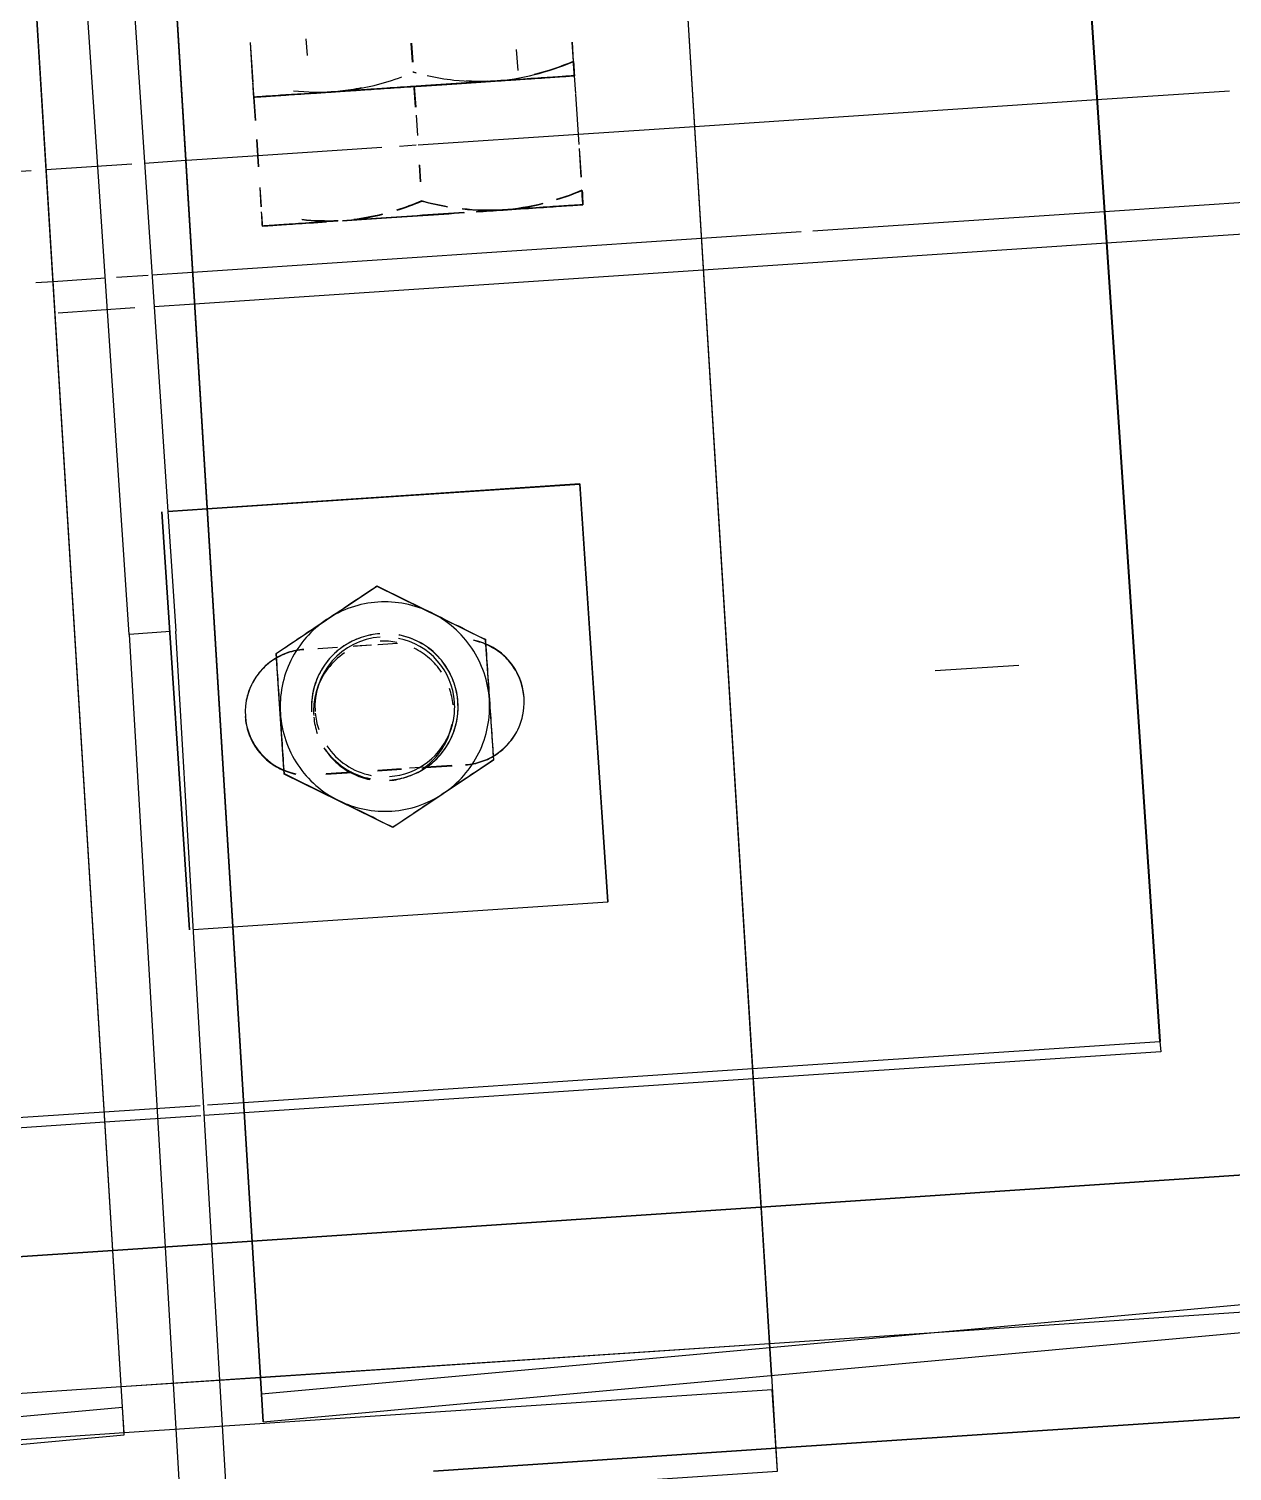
# Model space of a CAD drawing. Header units: metres. Extents: x -354 to -91, y 3 to 562.
# Drawn here: x -220.0401 to -219.8679, y 544.6855 to 544.892 of the extents above; entities that cross this region are included whole.
import ezdxf

# ---------------------------------------------------------------- set-up
doc = ezdxf.new("R2010")
doc.units = ezdxf.units.M
doc.layers.add('A-GENM', color=7, linetype='Continuous', lineweight=25)

# ---------------------------------------------------------------- blocks, each defined once
blk = doc.blocks.new('T2DPAA-T2D-C3S-RW-M2D-100010_dwg-40802999-DRG-2873034 - CONSTRUCTION SEQUENCE STAGE A8')
at = {"color": 254, "lineweight": 25, "true_color": 0xd0d0d0}
for p, q in [((61.89995, -634.53399), (61.90075, -634.53636)), ((61.90075, -634.53636), (61.90317, -634.54349)), ((61.90367, -634.54497), (61.90512, -634.54927)), ((61.9053, -634.5498), (61.90716, -634.55531)), ((61.90716, -634.55531), (61.93057, -634.62446)), ((61.93057, -634.62446), (61.93516, -634.63802)), ((61.93569, -634.6396), (61.94911, -634.67924)), ((61.94911, -634.67924), (61.95842, -634.70678))]:
    blk.add_line(p, q, dxfattribs=at)
blk = doc.blocks.new('T2DPAA-T2D-PWC-RW-M2D-100010_RoadDesign_rvt-1-DRG-2873034 - CONSTRUCTION SEQUENCE STAGE A8')
at = {"color": 254, "lineweight": 25, "true_color": 0xd0d0d0, "rotation": 75.11694444444437}
blk.add_blockref('T2DPAA-T2D-C3S-RW-M2D-100010_dwg-40802999-DRG-2873034 - CONSTRUCTION SEQUENCE STAGE A8', (-1722.33704, 648.01046), dxfattribs=at)
blk = doc.blocks.new('T2D Feature Wall Adaptive V6 - 1_320 Slope-67395140-DRG-2873034 - CONSTRUCTION SEQUENCE STAGE A8')
at = {"layer": 'A-GENM', "color": 253, "true_color": 0xa3a3a3}
for p, q in [((0.01, -0.87831), (0.01, -0.87533)), ((-0.01057, -0.89183), (-0.01057, -0.8808)), ((0.01, -0.89278), (0.01, -0.88048)), ((-0.01057, -0.90039), (-0.01057, -0.89459)), ((0.01, -0.9005), (0.01, -0.89459)), ((-0.01057, -0.97339), (-0.01057, -0.90039)), ((0.01, -0.91084), (0.01, -0.90067)), ((0.01, -0.92862), (0.01, -0.91084)), ((0.01, -0.93355), (0.01, -0.93117)), ((0.01, -0.95684), (0.01, -0.93386)), ((0.01, -0.97349), (0.01, -0.95684)), ((-0.01057, -1.03124), (-0.01057, -0.97339)), ((0.01, -1.03124), (0.01, -0.97349)), ((-0.01057, -1.1239), (-0.01057, -1.03124)), ((0.01, -1.05026), (0.01, -1.03124))]:
    blk.add_line(p, q, dxfattribs=at)
blk = doc.blocks.new('Adaptive point Fascia Panel Bracket - Type T04-V3-DRG-2873034 - CONSTRUCTION SEQUENCE STAGE A8')
at = {"layer": 'A-GENM', "color": 253, "true_color": 0xa3a3a3}
for p, q in [((-1093.15285, 544.89057), (-1093.15269, 544.88818)), ((-1093.16085, 544.89003), (-1093.16047, 544.88434)), ((-1093.16081, 544.89004), (-1093.16044, 544.88434)), ((-1093.13781, 544.88994), (-1093.13763, 544.88721)), ((-1093.13774, 544.88995), (-1093.13756, 544.88723)), ((-1093.12248, 544.88603), (-1093.12268, 544.88904)), ((-1093.11475, 544.89009), (-1093.11457, 544.88733)), ((-1093.11453, 544.88732), (-1093.11472, 544.8901)), ((-1093.13707, 544.88375), (-1093.11439, 544.88527)), ((-1093.12679, 544.88445), (-1093.12986, 544.88425)), ((-1093.12441, 544.88461), (-1093.12676, 544.88446)), ((-1093.11443, 544.88528), (-1093.12239, 544.88475)), ((-1093.11439, 544.88527), (-1093.11443, 544.88528)), ((-1093.11443, 544.88527), (-1093.11426, 544.88271)), ((-1093.11422, 544.88272), (-1093.11439, 544.88527)), ((-1093.16029, 544.88221), (-1093.13733, 544.88374)), ((-1093.15233, 544.88275), (-1093.16029, 544.88222)), ((-1093.14796, 544.88304), (-1093.15031, 544.88289)), ((-1093.14486, 544.88325), (-1093.14793, 544.88305)), ((-1093.14125, 544.88349), (-1093.14483, 544.88325)), ((-1093.1374, 544.88375), (-1093.14122, 544.88349)), ((-1093.13707, 544.88377), (-1093.1374, 544.88375)), ((-1093.13738, 544.88352), (-1093.1372, 544.88078)), ((-1093.13733, 544.88374), (-1093.13707, 544.88375)), ((-1093.13733, 544.88374), (-1093.13713, 544.88079)), ((-1093.13351, 544.88401), (-1093.13707, 544.88377)), ((-1093.1299, 544.88425), (-1093.13347, 544.88401)), ((-1093.11426, 544.88266), (-1093.11377, 544.87545)), ((-1093.11374, 544.87545), (-1093.11422, 544.88266)), ((-1093.16033, 544.88222), (-1093.16029, 544.88221)), ((-1093.16033, 544.88221), (-1093.1601, 544.87885)), ((-1093.16029, 544.88221), (-1093.16007, 544.87885)), ((-1093.13705, 544.87965), (-1093.13686, 544.87674)), ((-1093.15992, 544.87614), (-1093.15966, 544.87221)), ((-1093.15989, 544.87615), (-1093.15963, 544.87222)), ((-1093.11373, 544.87485), (-1093.11346, 544.87076)), ((-1093.11343, 544.87077), (-1093.1137, 544.87485)), ((-1093.13665, 544.87251), (-1093.13649, 544.8701)), ((-1093.13658, 544.87248), (-1093.13642, 544.87009)), ((-1093.15946, 544.86925), (-1093.15928, 544.86649)), ((-1093.15943, 544.86926), (-1093.15925, 544.8665)), ((-1093.11362, 544.82682), (-1093.16699, 544.82327)), ((-1093.16699, 544.82326), (-1093.11362, 544.82681)), ((-1093.10962, 544.76696), (-1093.11362, 544.82682)), ((-1093.11362, 544.82682), (-1093.11362, 544.82681)), ((-1093.11362, 544.82681), (-1093.10963, 544.76696)), ((-1093.17349, 544.82282), (-1093.17348, 544.82283)), ((-1093.1695, 544.76297), (-1093.17349, 544.82282)), ((-1093.17348, 544.82283), (-1093.16949, 544.76297)), ((-1093.16699, 544.82327), (-1093.17262, 544.82289)), ((-1093.17262, 544.82288), (-1093.16699, 544.82326)), ((-1093.1571, 544.80254), (-1093.14271, 544.81218)), ((-1093.14271, 544.81218), (-1093.14269, 544.81221)), ((-1093.14271, 544.81218), (-1093.12716, 544.80453)), ((-1093.14591, 544.80362), (-1093.14346, 544.80378)), ((-1093.13975, 544.80398), (-1093.14254, 544.80379)), ((-1093.1425, 544.80384), (-1093.13974, 544.80403)), ((-1093.12715, 544.80457), (-1093.12716, 544.80453)), ((-1093.12716, 544.80453), (-1093.12601, 544.78725)), ((-1093.1571, 544.80254), (-1093.15708, 544.80257)), ((-1093.15594, 544.78526), (-1093.1571, 544.80254)), ((-1093.15112, 544.80327), (-1093.1483, 544.80346)), ((-1093.14831, 544.8034), (-1093.15107, 544.80322)), ((-1093.14353, 544.80372), (-1093.14609, 544.80355)), ((-1093.06275, 544.80009), (-1093.05078, 544.80089)), ((-1093.15103, 544.79809), (-1093.15123, 544.79751)), ((-1093.13227, 544.79112), (-1093.13208, 544.7917)), ((-1093.12601, 544.78725), (-1093.1404, 544.77761)), ((-1093.12601, 544.78725), (-1093.126, 544.78729)), ((-1093.15594, 544.78526), (-1093.15593, 544.78529)), ((-1093.1404, 544.77761), (-1093.15594, 544.78526)), ((-1093.14999, 544.78525), (-1093.14619, 544.78551)), ((-1093.1463, 544.78555), (-1093.14994, 544.78531)), ((-1093.14258, 544.78575), (-1093.13915, 544.78598)), ((-1093.13922, 544.78602), (-1093.14256, 544.7858)), ((-1093.13561, 544.78626), (-1093.138, 544.7861)), ((-1093.13571, 544.78621), (-1093.13191, 544.78646)), ((-1093.13196, 544.7865), (-1093.13561, 544.78626)), ((-1093.1404, 544.77761), (-1093.14039, 544.77765)), ((-1093.16332, 544.76338), (-1093.10962, 544.76696)), ((-1093.10963, 544.76695), (-1093.16332, 544.76337)), ((-1093.10963, 544.76695), (-1093.10962, 544.76696)), ((-1093.16949, 544.76296), (-1093.16949, 544.76297)), ((-1093.16896, 544.763), (-1093.16332, 544.76338)), ((-1093.16332, 544.76337), (-1093.16896, 544.76299)), ((-1093.08771, 544.72331), (-1092.89211, 544.73635)), ((-1093.0877, 544.72326), (-1092.89213, 544.7363)), ((-1093.16056, 544.71845), (-1093.08771, 544.72331)), ((-1093.16056, 544.7184), (-1093.0877, 544.72326)), ((-1093.21142, 544.71501), (-1093.18049, 544.71707)), ((-1093.2114, 544.71506), (-1093.18049, 544.71712)), ((-1093.18049, 544.71712), (-1093.16056, 544.71845)), ((-1093.18049, 544.71707), (-1093.16056, 544.7184))]:
    blk.add_line(p, q, dxfattribs=at)
for centre, major_axis, ratio, start_param, end_param in [((-1093.13736, 544.88374), (0.01497, 0.001), 0.000366, 4.732283, 5.760877), ((-1093.13736, 544.88374), (0.02295, 0.00153), 0.000366, 4.72535, 5.237278), ((-1093.13736, 544.88374), (0.01497, 0.001), 0.000366, 4.732283, 5.499078), ((-1093.13736, 544.88374), (0.01497, 0.001), 0.000366, 0.786689, 1.045612), ((-1093.13736, 544.88374), (0.01497, 0.001), 0.000366, 0.786689, 1.045612), ((-1093.13736, 544.88374), (0.02295, 0.00153), 0.000366, 1.090052, 1.235125), ((-1093.13736, 544.88374), (0.01497, 0.001), 0.000366, 0.524889, 0.783631), ((-1093.13736, 544.88374), (0.01497, 0.001), 0.000366, 0.524889, 0.783631), ((-1093.13736, 544.88374), (0.01497, 0.001), 0.000366, 5.499078, 5.760877), ((-1093.13736, 544.88374), (0.02295, 0.00153), 0.000366, 5.237278, 5.499078), ((-1093.13736, 544.88374), (0.01497, 0.001), 0.000366, 0.26309, 0.524889), ((-1093.13736, 544.88374), (0.01497, 0.001), 0.000366, 0.26309, 0.524889), ((-1093.13736, 544.88374), (0.01497, 0.001), 0.000366, 5.760877, 6.022676), ((-1093.13736, 544.88374), (0.01497, 0.001), 0.000366, 5.760877, 6.022676), ((-1093.13736, 544.88374), (0.01497, 0.001), 0.000366, 0.00129, 0.26309), ((-1093.13736, 544.88374), (0.01497, 0.001), 0.000366, 0.00129, 0.26309), ((-1093.13736, 544.88374), (0.01497, 0.001), 0.000366, 6.022676, 6.283185), ((-1093.13736, 544.88374), (0.01497, 0.001), 0.000366, 6.022676, 6.283185), ((-1093.13736, 544.88374), (0.02295, 0.00153), 0.000366, 0.524889, 0.786689), ((-1093.13736, 544.88374), (0.02295, 0.00153), 0.000366, 5.499078, 5.760877), ((-1093.13736, 544.88374), (0.02295, 0.00153), 0.000366, 0.00129, 0.524889), ((-1093.13736, 544.88374), (0.02295, 0.00153), 0.000366, 5.760877, 6.282552), ((-1093.13736, 544.88374), (0.02295, 0.00153), 0.000366, 2.881084, 3.142226), ((-1093.13736, 544.88374), (0.02295, 0.00153), 0.000366, 3.142883, 3.404682), ((-1093.13736, 544.88374), (0.02295, 0.00153), 0.000366, 2.619284, 2.881084), ((-1093.13736, 544.88374), (0.02295, 0.00153), 0.000366, 3.404682, 3.666482), ((-1093.13736, 544.88374), (0.02295, 0.00153), 0.000366, 2.357485, 2.58296), ((-1093.13736, 544.88374), (0.02295, 0.00153), 0.000366, 3.701043, 3.928281), ((-1093.13736, 544.88374), (0.02295, 0.00153), 0.000366, 3.928281, 4.190081), ((-1093.13736, 544.88374), (0.01497, 0.001), 0.000366, 3.142883, 3.666482), ((-1093.13736, 544.88374), (0.01497, 0.001), 0.000366, 2.881084, 3.141593), ((-1093.13736, 544.88374), (0.01497, 0.001), 0.000366, 2.881084, 3.141593), ((-1093.13736, 544.88374), (0.01497, 0.001), 0.000366, 3.142883, 3.404682), ((-1093.13736, 544.88374), (0.01497, 0.001), 0.000366, 2.619284, 2.881084), ((-1093.13736, 544.88374), (0.01497, 0.001), 0.000366, 2.619284, 2.881084), ((-1093.13736, 544.88374), (0.01497, 0.001), 0.000366, 3.404682, 3.666482), ((-1093.13736, 544.88374), (0.01497, 0.001), 0.000366, 2.357485, 2.617115), ((-1093.13736, 544.88374), (0.01497, 0.001), 0.000366, 2.357485, 2.617115), ((-1093.13736, 544.88374), (0.01497, 0.001), 0.000366, 3.666482, 3.928281), ((-1093.13736, 544.88374), (0.01497, 0.001), 0.000366, 3.666482, 3.928281), ((-1093.13736, 544.88374), (0.02295, 0.00153), 0.000366, 4.190081, 4.45188), ((-1093.13736, 544.88374), (0.02295, 0.00153), 0.000366, 1.906372, 2.051603), ((-1093.13736, 544.88374), (0.01497, 0.001), 0.000366, 3.928281, 4.713679), ((-1093.13736, 544.88374), (0.01497, 0.001), 0.000366, 2.095685, 2.355132), ((-1093.13736, 544.88374), (0.01497, 0.001), 0.000366, 2.095685, 2.355132), ((-1093.13736, 544.88374), (0.01497, 0.001), 0.000366, 3.928281, 4.190081), ((-1093.13736, 544.88374), (0.01497, 0.001), 0.000366, 1.833886, 2.093212), ((-1093.13736, 544.88374), (0.01497, 0.001), 0.000366, 1.833886, 2.093212), ((-1093.13736, 544.88374), (0.01497, 0.001), 0.000366, 4.190081, 4.45188), ((-1093.13736, 544.88374), (0.02295, 0.00153), 0.000366, 4.45188, 4.713679), ((-1093.13736, 544.88374), (0.02295, 0.00153), 0.000366, 1.572087, 1.740687), ((-1093.13736, 544.88374), (0.01497, 0.001), 0.000366, 1.572087, 1.831316), ((-1093.13736, 544.88374), (0.01497, 0.001), 0.000366, 1.572087, 1.831316), ((-1093.13736, 544.88374), (0.01497, 0.001), 0.000366, 4.45188, 4.713679), ((-1093.13736, 544.88374), (0.02295, 0.00153), 0.000366, 1.557761, 1.572087), ((-1093.13736, 544.88374), (0.01497, 0.001), 0.000366, 1.55083, 1.572087), ((-1093.13736, 544.88374), (0.01497, 0.001), 0.000366, 1.55083, 1.572087), ((-1093.13736, 544.88374), (0.01497, 0.001), 0.000366, 4.713679, 4.732283), ((-1093.13736, 544.88374), (0.01497, 0.001), 0.000366, 4.713679, 4.732283), ((-1093.13736, 544.88374), (0.02295, 0.00153), 0.000366, 4.713679, 4.72535), ((-1093.13736, 544.88374), (0.02295, 0.00153), 0.000366, 1.400885, 1.557761), ((-1093.13736, 544.88374), (0.01497, 0.001), 0.000366, 1.310287, 1.55083), ((-1093.13736, 544.88374), (0.01497, 0.001), 0.000366, 1.310287, 1.55083), ((-1093.13736, 544.88374), (0.01497, 0.001), 0.000366, 1.048488, 1.307532), ((-1093.13736, 544.88374), (0.01497, 0.001), 0.000366, 1.048488, 1.307532), ((-1093.13613, 544.86528), (0.02295, 0.00153), 0.000366, 5.052219, 5.237278), ((-1093.13613, 544.86528), (0.02295, 0.00153), 0.000366, 1.048488, 1.228702), ((-1093.13613, 544.86528), (0.02295, 0.00153), 0.000366, 0.786689, 1.048488), ((-1093.13613, 544.86528), (0.02295, 0.00153), 0.000366, 5.237278, 5.499078), ((-1093.13613, 544.86528), (0.02295, 0.00153), 0.000366, 0.524889, 0.786689), ((-1093.13613, 544.86528), (0.02295, 0.00153), 0.000366, 5.499078, 5.760877), ((-1093.13613, 544.86528), (0.02295, 0.00153), 0.000366, 0.26309, 0.524889), ((-1093.13613, 544.86528), (0.02295, 0.00153), 0.000366, 5.760877, 6.022676), ((-1093.13613, 544.86528), (0.02295, 0.00153), 0.000366, 0.00129, 0.26309), ((-1093.13613, 544.86528), (0.02295, 0.00153), 0.000366, 6.022676, 6.282552), ((-1093.13613, 544.86528), (0.02295, 0.00153), 0.000366, 2.881084, 3.142226), ((-1093.13613, 544.86528), (0.02295, 0.00153), 0.000366, 3.142883, 3.404682), ((-1093.13613, 544.86528), (0.02295, 0.00153), 0.000366, 2.619284, 2.881084), ((-1093.13613, 544.86528), (0.02295, 0.00153), 0.000366, 3.404682, 3.666482), ((-1093.13613, 544.86528), (0.02295, 0.00153), 0.000366, 2.357485, 2.619284), ((-1093.13613, 544.86528), (0.02295, 0.00153), 0.000366, 3.666482, 3.928281), ((-1093.13613, 544.86528), (0.02295, 0.00153), 0.000366, 2.196896, 2.357485), ((-1093.13613, 544.86528), (0.02295, 0.00153), 0.000366, 3.928281, 4.069786), ((-1093.13613, 544.86528), (0.02295, 0.00153), 0.000366, 1.833886, 2.095685), ((-1093.13613, 544.86528), (0.02295, 0.00153), 0.000366, 4.190081, 4.45188), ((-1093.13613, 544.86528), (0.02295, 0.00153), 0.000366, 1.572087, 1.833886), ((-1093.13613, 544.86528), (0.02295, 0.00153), 0.000366, 4.45188, 4.713679), ((-1093.13613, 544.86528), (0.02295, 0.00153), 0.000366, 1.310287, 1.572087), ((-1093.13613, 544.86528), (0.02295, 0.00153), 0.000366, 4.713679, 4.975479), ((-1093.14154, 544.79494), (-0.01421, 0.00479), 0.999994, 4.842187, 5.103986), ((-1093.14154, 544.79494), (-0.01421, 0.00479), 0.999994, 5.365785, 5.627584), ((-1093.14154, 544.79494), (-0.01421, 0.00479), 0.999994, 5.103987, 5.365787), ((-1093.14154, 544.79494), (-0.01421, 0.00479), 0.999994, 4.58039, 4.842189), ((-1093.14154, 544.79494), (-0.01421, 0.00479), 0.999994, 4.318589, 4.580388), ((-1093.14154, 544.79494), (-0.01421, 0.00479), 0.999994, 5.627584, 5.889384), ((-1093.14154, 544.79494), (-0.01421, 0.00479), 0.999994, 4.056791, 4.31859), ((-1093.14154, 544.79494), (-0.01421, 0.00479), 0.999994, 5.889384, 6.151183), ((-1093.14155, 544.7949), (-0.00948, 0.00319), 0.999994, 5.103987, 6.674783), ((-1093.14155, 544.7949), (-0.00995, 0.00335), 0.999994, 5.103985, 5.627583), ((-1093.14156, 544.79489), (-0.00995, 0.00335), 0.999994, 5.365787, 5.627241), ((-1093.14156, 544.79489), (-0.00995, 0.00335), 0.999994, 5.103985, 5.365469), ((-1093.14175, 544.79431), (-0.00948, 0.00319), 0.999994, 4.842189, 5.083503), ((-1093.14155, 544.7949), (-0.00948, 0.00319), 0.999994, 3.53319, 4.841633), ((-1093.14155, 544.7949), (-0.00995, 0.00335), 0.999994, 4.318588, 4.84166), ((-1093.14156, 544.79489), (-0.00995, 0.00335), 0.999994, 4.580387, 4.841533), ((-1093.14156, 544.79489), (-0.00995, 0.00335), 0.999994, 4.318589, 4.580388), ((-1093.1306, 544.79557), (-0.00853, 0.00287), 0.999994, 4.580389, 4.842188), ((-1093.13058, 544.79562), (-0.00853, 0.00287), 0.999994, 2.22419, 4.842184), ((-1093.15253, 544.79415), (-0.00853, 0.00287), 0.999994, 5.365787, 7.983781), ((-1093.15255, 544.7941), (-0.00853, 0.00287), 0.999994, 5.365785, 5.627584), ((-1093.15255, 544.7941), (-0.00853, 0.00287), 0.999994, 5.103986, 5.365785), ((-1093.15253, 544.79415), (-0.00853, 0.00287), 0.999994, 5.10399, 5.36579), ((-1093.14155, 544.7949), (-0.00995, 0.00335), 0.999994, 5.889385, 6.674783), ((-1093.14175, 544.79431), (-0.00948, 0.00319), 0.999994, 5.627586, 6.283185), ((-1093.14156, 544.79489), (-0.00995, 0.00335), 0.999994, 5.889383, 6.151182), ((-1093.14155, 544.7949), (-0.00995, 0.00335), 0.999994, 5.627586, 5.889385), ((-1093.14156, 544.79489), (-0.00995, 0.00335), 0.999994, 5.627584, 5.889383), ((-1093.14175, 544.79431), (-0.00948, 0.00319), 0.999994, 4.318589, 4.580389), ((-1093.14175, 544.79431), (-0.00948, 0.00319), 0.999994, 4.056791, 4.31859), ((-1093.14155, 544.7949), (-0.00995, 0.00335), 0.999994, 4.056789, 4.318589), ((-1093.14156, 544.79489), (-0.00995, 0.00335), 0.999994, 4.056788, 4.318587), ((-1093.14154, 544.79494), (-0.01421, 0.00479), 0.999994, 3.794989, 4.056789), ((-1093.1306, 544.79557), (-0.00853, 0.00287), 0.999994, 4.318589, 4.580388), ((-1093.1306, 544.79557), (-0.00853, 0.00287), 0.999994, 4.056788, 4.318588), ((-1093.15255, 544.7941), (-0.00853, 0.00287), 0.999994, 5.889384, 6.151184), ((-1093.15255, 544.7941), (-0.00853, 0.00287), 0.999994, 5.627583, 5.889383), ((-1093.14154, 544.79494), (-0.01421, 0.00479), 0.999994, 6.151182, 6.412981), ((-1093.14155, 544.7949), (-0.00995, 0.00335), 0.999994, 3.53319, 4.056788), ((-1093.14156, 544.79489), (-0.00995, 0.00335), 0.999994, 3.796013, 4.056788), ((-1093.14154, 544.79494), (-0.01421, 0.00479), 0.999994, 3.533191, 3.79499), ((-1093.1306, 544.79557), (-0.00853, 0.00287), 0.999994, 3.794988, 4.056787), ((-1093.15255, 544.7941), (-0.00853, 0.00287), 0.999994, 6.151184, 6.283184), ((-1093.14154, 544.79494), (-0.01421, 0.00479), 0.999994, 0.129797, 0.391596), ((-1093.14156, 544.79489), (-0.00995, 0.00335), 0.999994, 6.283184, 6.412982), ((-1093.14156, 544.79489), (-0.00995, 0.00335), 0.999994, 6.151184, 6.283185), ((-1093.14156, 544.79489), (-0.00995, 0.00335), 0.999994, 3.534127, 3.79499), ((-1093.1306, 544.79557), (-0.00853, 0.00287), 0.999994, 3.53319, 3.794989), ((-1093.15255, 544.7941), (-0.00853, 0.00287), 0.999994, 0.000001, 0.129799), ((-1093.14156, 544.79489), (-0.00995, 0.00335), 0.999994, 0.129796, 0.390675), ((-1093.14175, 544.79431), (-0.00948, 0.00319), 0.999994, 0.129799, 0.391598), ((-1093.14175, 544.79431), (-0.00948, 0.00319), 0.999994, 0.000001, 0.129799), ((-1093.14155, 544.7949), (-0.00995, 0.00335), 0.999994, 1.962395, 3.533191), ((-1093.14175, 544.79431), (-0.00948, 0.00319), 0.999994, 3.555808, 3.79499), ((-1093.14155, 544.7949), (-0.00948, 0.00319), 0.999994, 3.271387, 3.533187), ((-1093.14156, 544.79489), (-0.00995, 0.00335), 0.999994, 3.27231, 3.533189), ((-1093.14154, 544.79494), (-0.01421, 0.00479), 0.999994, 3.271392, 3.533192), ((-1093.15255, 544.7941), (-0.00853, 0.00287), 0.999994, 0.391597, 0.653396), ((-1093.14154, 544.79494), (-0.01421, 0.00479), 0.999994, 0.391598, 0.653397), ((-1093.14175, 544.79431), (-0.00948, 0.00319), 0.999994, 0.412989, 0.653397), ((-1093.14155, 544.7949), (-0.00948, 0.00319), 0.999994, 0.413127, 0.653399), ((-1093.1306, 544.79557), (-0.00853, 0.00287), 0.999994, 3.141593, 3.271392), ((-1093.14155, 544.7949), (-0.00948, 0.00319), 0.999994, 1.962394, 3.141592), ((-1093.14175, 544.79431), (-0.00948, 0.00319), 0.999994, 3.14159, 3.271388), ((-1093.14156, 544.79489), (-0.00995, 0.00335), 0.999994, 3.009592, 3.141593), ((-1093.14155, 544.7949), (-0.00948, 0.00319), 0.999994, 3.14159, 3.271389), ((-1093.14156, 544.79489), (-0.00995, 0.00335), 0.999994, 3.141593, 3.271391), ((-1093.14154, 544.79494), (-0.01421, 0.00479), 0.999994, 3.009594, 3.271393), ((-1093.1306, 544.79557), (-0.00853, 0.00287), 0.999994, 2.74779, 3.00959), ((-1093.1306, 544.79557), (-0.00853, 0.00287), 0.999994, 3.009593, 3.141594), ((-1093.15255, 544.7941), (-0.00853, 0.00287), 0.999994, 0.653397, 0.915196), ((-1093.14154, 544.79494), (-0.01421, 0.00479), 0.999994, 0.653396, 0.915196), ((-1093.14155, 544.7949), (-0.00948, 0.00319), 0.999994, 0.915199, 1.700597), ((-1093.14175, 544.79431), (-0.00948, 0.00319), 0.999994, 2.747791, 3.00959), ((-1093.14156, 544.79489), (-0.00995, 0.00335), 0.999994, 2.747792, 3.009592), ((-1093.14175, 544.79431), (-0.00948, 0.00319), 0.999994, 3.00959, 3.141591), ((-1093.1306, 544.79557), (-0.00853, 0.00287), 0.999994, 2.485993, 2.747793), ((-1093.15255, 544.7941), (-0.00853, 0.00287), 0.999994, 0.915194, 1.176994), ((-1093.15255, 544.7941), (-0.00853, 0.00287), 0.999994, 1.176994, 1.438794), ((-1093.14155, 544.7949), (-0.00995, 0.00335), 0.999994, 0.915198, 1.700596), ((-1093.14156, 544.79489), (-0.00995, 0.00335), 0.999994, 0.915197, 1.176996), ((-1093.14175, 544.79431), (-0.00948, 0.00319), 0.999994, 0.915194, 1.176994), ((-1093.14175, 544.79431), (-0.00948, 0.00319), 0.999994, 2.485991, 2.74779), ((-1093.14156, 544.79489), (-0.00995, 0.00335), 0.999994, 2.485993, 2.747793), ((-1093.14154, 544.79494), (-0.01421, 0.00479), 0.999994, 2.747794, 3.009593), ((-1093.1306, 544.79557), (-0.00853, 0.00287), 0.999994, 2.224193, 2.485992), ((-1093.15255, 544.7941), (-0.00853, 0.00287), 0.999994, 1.438796, 1.700595), ((-1093.14154, 544.79494), (-0.01421, 0.00479), 0.999994, 0.915195, 1.176995), ((-1093.14156, 544.79489), (-0.00995, 0.00335), 0.999994, 1.176994, 1.438794), ((-1093.14175, 544.79431), (-0.00948, 0.00319), 0.999994, 1.176994, 1.438794), ((-1093.14156, 544.79489), (-0.00995, 0.00335), 0.999994, 1.439124, 1.700597), ((-1093.14175, 544.79431), (-0.00948, 0.00319), 0.999994, 1.438795, 1.699839), ((-1093.14156, 544.79489), (-0.00995, 0.00335), 0.999994, 2.22454, 2.485994), ((-1093.1306, 544.79557), (-0.00853, 0.00287), 0.999994, 1.962395, 2.224194), ((-1093.13058, 544.79562), (-0.00853, 0.00287), 0.999994, 1.962396, 2.224196), ((-1093.14154, 544.79494), (-0.01421, 0.00479), 0.999994, 1.176996, 1.438795), ((-1093.14156, 544.79489), (-0.00995, 0.00335), 0.999994, 1.96271, 2.224194), ((-1093.14175, 544.79431), (-0.00948, 0.00319), 0.999994, 1.985837, 2.224193), ((-1093.14154, 544.79494), (-0.01421, 0.00479), 0.999994, 2.485994, 2.747794), ((-1093.14154, 544.79494), (-0.01421, 0.00479), 0.999994, 1.438794, 1.700593), ((-1093.14154, 544.79494), (-0.01421, 0.00479), 0.999994, 2.224193, 2.485993), ((-1093.14154, 544.79494), (-0.01421, 0.00479), 0.999994, 1.700595, 1.962394), ((-1093.14154, 544.79494), (-0.01421, 0.00479), 0.999994, 1.962394, 2.224194)]:
    blk.add_ellipse(centre, major_axis=major_axis, ratio=ratio, start_param=start_param, end_param=end_param, dxfattribs=at)
for points in [[(-1093.11457, 544.88733), (-1093.11642, 544.88654), (-1093.11829, 544.88591), (-1093.12018, 544.88544)], [(-1093.12014, 544.88543), (-1093.11825, 544.8859), (-1093.11638, 544.88653), (-1093.11453, 544.88732)], [(-1093.11446, 544.88582), (-1093.11448, 544.88616), (-1093.11452, 544.88666), (-1093.11457, 544.88733)], [(-1093.11453, 544.88732), (-1093.11449, 544.88666), (-1093.11446, 544.88616), (-1093.11444, 544.88582)], [(-1093.14308, 544.8839), (-1093.14174, 544.88423), (-1093.14042, 544.88464), (-1093.1391, 544.88513)], [(-1093.13707, 544.88567), (-1093.13722, 544.88571), (-1093.13738, 544.88576), (-1093.13753, 544.8858)], [(-1093.13746, 544.88578), (-1093.13733, 544.88575), (-1093.1372, 544.88571), (-1093.13707, 544.88568)], [(-1093.1355, 544.8853), (-1093.13421, 544.88502), (-1093.13293, 544.8848), (-1093.13165, 544.88466)], [(-1093.13165, 544.88466), (-1093.12972, 544.88445), (-1093.12779, 544.8844), (-1093.12586, 544.8845)], [(-1093.12681, 544.88448), (-1093.12784, 544.88445), (-1093.12886, 544.88446), (-1093.12989, 544.88452)], [(-1093.12586, 544.8845), (-1093.12394, 544.88465), (-1093.12203, 544.88496), (-1093.12014, 544.88543)], [(-1093.11441, 544.88527), (-1093.11442, 544.8853), (-1093.11443, 544.88548), (-1093.11446, 544.88582)], [(-1093.11444, 544.88582), (-1093.11442, 544.88548), (-1093.11441, 544.88529), (-1093.11441, 544.88527)], [(-1093.16046, 544.88427), (-1093.16042, 544.8836), (-1093.16038, 544.8831), (-1093.16036, 544.88276)], [(-1093.16031, 544.88221), (-1093.16031, 544.88223), (-1093.16033, 544.8826), (-1093.16039, 544.8836), (-1093.16043, 544.88426)], [(-1093.16036, 544.88276), (-1093.16033, 544.88242), (-1093.16031, 544.88224), (-1093.16031, 544.88221)], [(-1093.15461, 544.88313), (-1093.15268, 544.88292), (-1093.15074, 544.88287), (-1093.14881, 544.88297)], [(-1093.14881, 544.88297), (-1093.14688, 544.88312), (-1093.14497, 544.88343), (-1093.14308, 544.8839)], [(-1093.14488, 544.88353), (-1093.14589, 544.88333), (-1093.14691, 544.88318), (-1093.14793, 544.88307)], [(-1093.11334, 544.86887), (-1093.11455, 544.86835), (-1093.11577, 544.86791), (-1093.117, 544.86753)], [(-1093.11691, 544.86753), (-1093.1157, 544.86791), (-1093.1145, 544.86835), (-1093.1133, 544.86886)], [(-1093.11323, 544.86736), (-1093.11325, 544.8677), (-1093.11329, 544.86821), (-1093.11334, 544.86887)], [(-1093.1133, 544.86886), (-1093.11326, 544.8682), (-1093.11323, 544.8677), (-1093.11321, 544.86736)], [(-1093.15923, 544.86581), (-1093.15919, 544.86515), (-1093.15915, 544.86464), (-1093.15913, 544.8643)], [(-1093.15911, 544.8643), (-1093.15913, 544.86464), (-1093.15916, 544.86514), (-1093.1592, 544.8658)], [(-1093.1363, 544.86734), (-1093.13749, 544.86683), (-1093.13869, 544.86639), (-1093.13989, 544.86602)], [(-1093.13976, 544.86603), (-1093.13858, 544.8664), (-1093.1374, 544.86683), (-1093.13623, 544.86733)], [(-1093.13256, 544.86651), (-1093.13381, 544.86672), (-1093.13505, 544.867), (-1093.1363, 544.86734)], [(-1093.13623, 544.86733), (-1093.13501, 544.86699), (-1093.13379, 544.86672), (-1093.13257, 544.86651)], [(-1093.12468, 544.86605), (-1093.12661, 544.86595), (-1093.12855, 544.866), (-1093.13048, 544.86622)], [(-1093.13042, 544.8662), (-1093.12849, 544.86599), (-1093.12656, 544.86594), (-1093.12463, 544.86604)], [(-1093.11895, 544.86698), (-1093.12084, 544.86651), (-1093.12275, 544.8662), (-1093.12468, 544.86605)], [(-1093.12463, 544.86604), (-1093.1227, 544.86619), (-1093.1208, 544.8665), (-1093.11891, 544.86697)], [(-1093.11318, 544.86681), (-1093.11319, 544.86684), (-1093.1132, 544.86702), (-1093.11323, 544.86736)], [(-1093.11321, 544.86736), (-1093.11319, 544.86702), (-1093.11318, 544.86683), (-1093.11318, 544.86681)], [(-1093.15913, 544.8643), (-1093.1591, 544.86396), (-1093.15908, 544.86378), (-1093.15908, 544.86375)], [(-1093.15908, 544.86375), (-1093.15908, 544.86378), (-1093.15909, 544.86396), (-1093.15911, 544.8643)], [(-1093.14822, 544.8645), (-1093.14995, 544.86443), (-1093.15169, 544.86449), (-1093.15343, 544.86468)], [(-1093.15338, 544.86468), (-1093.15168, 544.86449), (-1093.14998, 544.86442), (-1093.14829, 544.86448)], [(-1093.14191, 544.86545), (-1093.14326, 544.86512), (-1093.14463, 544.86486), (-1093.146, 544.86469)], [(-1093.14559, 544.86473), (-1093.14434, 544.8649), (-1093.14309, 544.86513), (-1093.14185, 544.86544)], [(-1093.14628, 544.80982), (-1093.14508, 544.81062), (-1093.14388, 544.81142), (-1093.14269, 544.81221)], [(-1093.14269, 544.81221), (-1093.14141, 544.81158), (-1093.14012, 544.81095), (-1093.13882, 544.81031)], [(-1093.13882, 544.81031), (-1093.13753, 544.80968), (-1093.13623, 544.80904), (-1093.13492, 544.8084)], [(-1093.14989, 544.8074), (-1093.14868, 544.80821), (-1093.14748, 544.80901), (-1093.14628, 544.80982)], [(-1093.13492, 544.8084), (-1093.13362, 544.80775), (-1093.13232, 544.80711), (-1093.13102, 544.80648)], [(-1093.1535, 544.80498), (-1093.1523, 544.80578), (-1093.1511, 544.80659), (-1093.14989, 544.8074)], [(-1093.13102, 544.80648), (-1093.12973, 544.80584), (-1093.12844, 544.8052), (-1093.12715, 544.80457)], [(-1093.15708, 544.80257), (-1093.15589, 544.80337), (-1093.1547, 544.80417), (-1093.1535, 544.80498)], [(-1093.12715, 544.80457), (-1093.12705, 544.80314), (-1093.12696, 544.80171), (-1093.12686, 544.80027)], [(-1093.1568, 544.79827), (-1093.15689, 544.79971), (-1093.15699, 544.80115), (-1093.15708, 544.80257)], [(-1093.12686, 544.80027), (-1093.12677, 544.79883), (-1093.12667, 544.79738), (-1093.12657, 544.79593)], [(-1093.15651, 544.79394), (-1093.1566, 544.79539), (-1093.1567, 544.79683), (-1093.1568, 544.79827)], [(-1093.12657, 544.79593), (-1093.12648, 544.79448), (-1093.12638, 544.79304), (-1093.12628, 544.7916)], [(-1093.15622, 544.7896), (-1093.15631, 544.79104), (-1093.15641, 544.79249), (-1093.15651, 544.79394)], [(-1093.12628, 544.7916), (-1093.12619, 544.79015), (-1093.12609, 544.78872), (-1093.126, 544.78729)], [(-1093.15593, 544.78529), (-1093.15603, 544.78672), (-1093.15612, 544.78816), (-1093.15622, 544.7896)], [(-1093.126, 544.78729), (-1093.12719, 544.78649), (-1093.12838, 544.78569), (-1093.12958, 544.78489)], [(-1093.15206, 544.78339), (-1093.15335, 544.78403), (-1093.15465, 544.78466), (-1093.15593, 544.78529)], [(-1093.14816, 544.78147), (-1093.14946, 544.78212), (-1093.15076, 544.78276), (-1093.15206, 544.78339)], [(-1093.12958, 544.78489), (-1093.13078, 544.78409), (-1093.13198, 544.78328), (-1093.13319, 544.78247)], [(-1093.14426, 544.77956), (-1093.14555, 544.78019), (-1093.14685, 544.78083), (-1093.14816, 544.78147)], [(-1093.13319, 544.78247), (-1093.1344, 544.78166), (-1093.1356, 544.78086), (-1093.1368, 544.78005)], [(-1093.14039, 544.77765), (-1093.14167, 544.77828), (-1093.14296, 544.77892), (-1093.14426, 544.77956)], [(-1093.1368, 544.78005), (-1093.138, 544.77925), (-1093.1392, 544.77845), (-1093.14039, 544.77765)]]:
    blk.add_open_spline(points, degree=3, dxfattribs=at)
blk = doc.blocks.new('Barrier-Precast-MPB-03-B - Typical-64000325-DRG-2873034 - CONSTRUCTION SEQUENCE STAGE A8')
at = {"layer": 'A-GENM', "color": 253, "true_color": 0xa3a3a3}
for p, q in [((-0.56466, 2.40803), (-0.56466, 2.48104)), ((-0.56465, 2.40803), (-0.56465, 2.48104)), ((-0.56466, 2.38807), (-0.56466, 2.40803)), ((-0.56465, 2.38807), (-0.56465, 2.40803)), ((-0.56466, 2.31504), (-0.56466, 2.38807)), ((-0.56465, 2.31504), (-0.56465, 2.38807)), ((-0.57965, 2.36421), (-0.57965, 2.31508)), ((-0.57965, 2.31508), (-0.57965, 2.36421)), ((-0.57965, 2.31508), (-0.57964, 1.75902)), ((-0.57964, 1.75902), (-0.57965, 2.31508)), ((-0.56465, 2.12883), (-0.56466, 2.31504)), ((-0.56465, 2.1286), (-0.56465, 2.31504))]:
    blk.add_line(p, q, dxfattribs=at)
blk = doc.blocks.new('SCR_SE_1 - SCR_SE_1-66993702-DRG-2873034 - CONSTRUCTION SEQUENCE STAGE A8')
at = {"layer": 'A-GENM', "color": 253, "true_color": 0xa3a3a3}
for p, q in [((0.00169, -0.32815), (0, 0.00397)), ((0.0009, -0.17674), (0, 0.00001)), ((0.00167, -0.32815), (0.0009, -0.17674)), ((0.00169, -0.33184), (0.00167, -0.32815)), ((0.00169, -0.33211), (0.00169, -0.32815)), ((1.18198, -0.35698), (0.00169, -0.32815)), ((1.10597, -0.35908), (0.00169, -0.33211))]:
    blk.add_line(p, q, dxfattribs=at)
blk = doc.blocks.new('SCR_SE_2 - SCR_SE_2-66993703-DRG-2873034 - CONSTRUCTION SEQUENCE STAGE A8')
at = {"layer": 'A-GENM', "color": 253, "true_color": 0xa3a3a3}
for p, q in [((1.18172, -0.32763), (1.17995, 0.00394)), ((1.17998, -0.00589), (1.18066, -0.13182)), ((1.18066, -0.13182), (1.1817, -0.32763)), ((0.55079, -0.3122), (1.18172, -0.32763)), ((1.18172, -0.33159), (0.55105, -0.31617)), ((1.1817, -0.32763), (1.18172, -0.33159)), ((1.18172, -0.33159), (1.18172, -0.32763))]:
    blk.add_line(p, q, dxfattribs=at)
blk = doc.blocks.new('PLATE ph - PLATE ph-V54-DRG-2873034 - CONSTRUCTION SEQUENCE STAGE A8')
at = {"layer": 'A-GENM', "color": 253, "true_color": 0xa3a3a3}
for p, q in [((-1093.0306, 544.747), (-1093.04923, 545.02627)), ((-1093.04908, 545.02478), (-1093.03056, 544.747)), ((-1093.08892, 544.7431), (-1093.0306, 544.747)), ((-1093.0306, 544.747), (-1093.03046, 544.74551)), ((-1093.03046, 544.74551), (-1093.08883, 544.74161)), ((-1093.16178, 544.73824), (-1093.08892, 544.7431)), ((-1093.08883, 544.74161), (-1093.16169, 544.73675)), ((-1093.18171, 544.73691), (-1093.16799, 544.73783)), ((-1093.16695, 544.7379), (-1093.16178, 544.73824)), ((-1093.25456, 544.73205), (-1093.18171, 544.73691)), ((-1093.16789, 544.73634), (-1093.18162, 544.73542)), ((-1093.16169, 544.73675), (-1093.16739, 544.73637)), ((-1093.18162, 544.73542), (-1093.25446, 544.73056))]:
    blk.add_line(p, q, dxfattribs=at)
blk = doc.blocks.new('POST_2220_1B_310UB - 1B-68560599-DRG-2873034 - CONSTRUCTION SEQUENCE STAGE A8')
at = {"layer": 'A-GENM', "color": 253, "true_color": 0xa3a3a3}
for p, q in [((-1093.1061, 545.02248), (-1093.08622, 544.69915)), ((-1093.08616, 544.69916), (-1093.10531, 545.01053)), ((-1093.17816, 544.80528), (-1093.19069, 544.99323)), ((-1093.18401, 544.99368), (-1093.17147, 544.80572)), ((-1093.17224, 544.80567), (-1093.17816, 544.80528)), ((-1093.17816, 544.80528), (-1093.17088, 544.68177)), ((-1093.16415, 544.68142), (-1093.17147, 544.80572)), ((-1093.08532, 544.68547), (-1093.08616, 544.69916)), ((-1093.0861, 544.69712), (-1093.17886, 544.69093)), ((-1093.08532, 544.68547), (-1093.0861, 544.69712)), ((-1093.17886, 544.69093), (-1093.25173, 544.68607)), ((-1093.15342, 544.68093), (-1093.08532, 544.68547))]:
    blk.add_line(p, q, dxfattribs=at)
blk = doc.blocks.new('T2DPAA-T2D-C3S-RS-M3D-100334_rvt-1-DRG-2873034 - CONSTRUCTION SEQUENCE STAGE A8')
at = {"layer": 'A-GENM', "color": 253, "lineweight": 25, "true_color": 0xa3a3a3}
for name, p, rotation in [('Barrier-Precast-MPB-03-B - Typical-64000325-DRG-2873034 - CONSTRUCTION SEQUENCE STAGE A8', (-1090.81415, 545.4211), 93.81425934633265), ('T2D Feature Wall Adaptive V6 - 1_320 Slope-67395140-DRG-2873034 - CONSTRUCTION SEQUENCE STAGE A8', (-1094.06789, 544.80324), 93.81410983216645)]:
    blk.add_blockref(name, p, dxfattribs=dict(at, rotation=rotation))
for name in ['Adaptive point Fascia Panel Bracket - Type T04-V3-DRG-2873034 - CONSTRUCTION SEQUENCE STAGE A8', 'PLATE ph - PLATE ph-V54-DRG-2873034 - CONSTRUCTION SEQUENCE STAGE A8', 'POST_2220_1B_310UB - 1B-68560599-DRG-2873034 - CONSTRUCTION SEQUENCE STAGE A8']:
    blk.add_blockref(name, (0, 0), dxfattribs=at)
at = {"layer": 'A-GENM', "color": 253, "lineweight": 25, "true_color": 0xa3a3a3, "extrusion": (0, 0, -1)}
for name, p, rotation in [('SCR_SE_2 - SCR_SE_2-66993703-DRG-2873034 - CONSTRUCTION SEQUENCE STAGE A8', (1092.00192, 545.10201), 356.1843198733235), ('SCR_SE_1 - SCR_SE_1-66993702-DRG-2873034 - CONSTRUCTION SEQUENCE STAGE A8', (1093.19926, 545.02215), 356.1843056642884)]:
    blk.add_blockref(name, p, dxfattribs=dict(at, rotation=rotation))

msp = doc.modelspace()

# ---------------------------------------------------------------- block references
at = {"lineweight": 5}
for name in ['T2DPAA-T2D-C3S-RS-M3D-100334_rvt-1-DRG-2873034 - CONSTRUCTION SEQUENCE STAGE A8', 'T2DPAA-T2D-PWC-RW-M2D-100010_RoadDesign_rvt-1-DRG-2873034 - CONSTRUCTION SEQUENCE STAGE A8']:
    msp.add_blockref(name, (873.15239, 0), dxfattribs=at)

doc.saveas('drawing.dxf')
